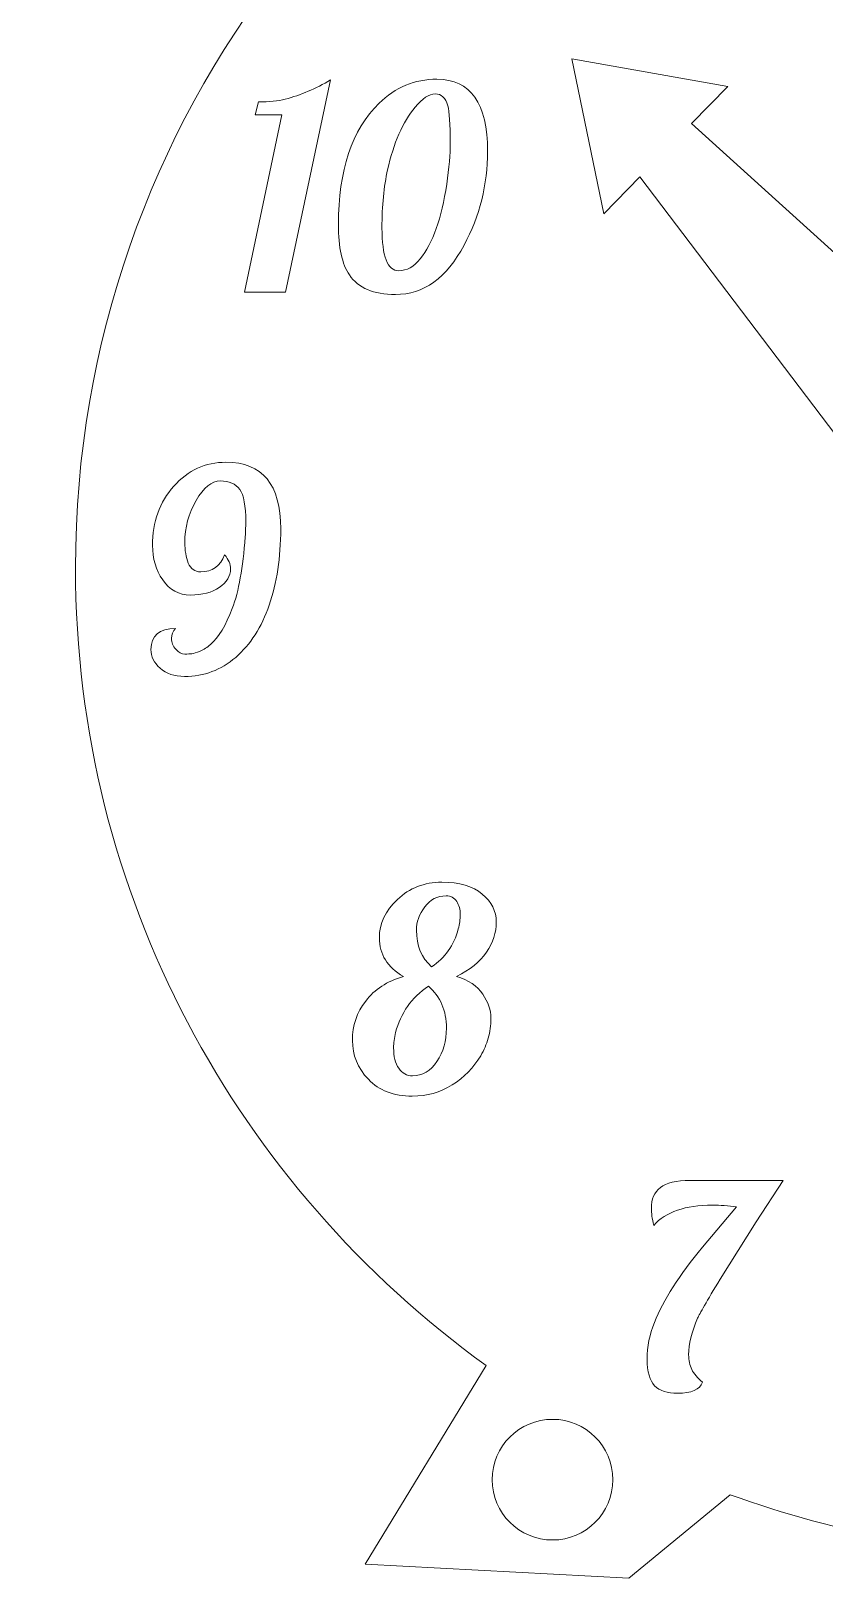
# Model space of a CAD drawing. Header units: centimetres. Extents: x -21.6 to 35.6, y -35.6 to 48.3.
# Drawn here: x -7.934 to -5.962, y 38.817 to 42.664 of the extents above; entities that cross this region are included whole.
import ezdxf

# ---------------------------------------------------------------- set-up
doc = ezdxf.new("R2010")
doc.units = ezdxf.units.CM
doc.header["$MEASUREMENT"] = 0
doc.layers.add('layer 1', color=7, linetype='Continuous')

msp = doc.modelspace()

# ---------------------------------------------------------------- linework, layer by layer
at = {"layer": 'layer 1', "color": 250, "lineweight": 9}
for points, knots in [([(-4.2878, 39.10147), (-4.60634, 38.95511), (-4.9615, 38.8734), (-5.33601, 38.8734), (-5.33601, 38.8734), (-5.63822, 38.8734), (-5.92784, 38.92662), (-6.19579, 39.02407), (-6.19579, 39.02407), (-6.19579, 39.02407), (-6.44726, 38.81673), (-6.44726, 38.81673), (-6.44726, 38.81673), (-6.44726, 38.81673), (-7.10286, 38.85142), (-7.10286, 38.85142), (-7.10286, 38.85142), (-7.10286, 38.85142), (-6.80204, 39.3451), (-6.80204, 39.3451), (-6.80204, 39.3451), (-7.42102, 39.79171), (-7.8231, 40.51387), (-7.8231, 41.32874), (-7.8231, 41.32874), (-7.8231, 41.88885), (-7.63312, 42.40516), (-7.31332, 42.81828), (-7.31332, 42.81828), (-7.63231, 42.7815), (-7.87423, 42.86239), (-7.90185, 43.05993), (-7.90185, 43.05993), (-7.93377, 43.2883), (-7.92235, 43.6366), (-7.70897, 43.87739), (-7.70897, 43.87739), (-7.82186, 43.88203), (-7.91201, 43.97731), (-7.91201, 44.09417), (-7.91201, 44.09417), (-7.91201, 44.21399), (-7.81724, 44.31113), (-7.70034, 44.31113), (-7.70034, 44.31113), (-7.58344, 44.31113), (-7.48867, 44.21399), (-7.48867, 44.09417), (-7.48867, 44.09417), (-7.48867, 44.07607), (-7.49084, 44.05848), (-7.49491, 44.04167), (-7.49491, 44.04167), (-7.24798, 44.17081), (-6.93498, 44.206), (-6.71491, 44.13278), (-6.71491, 44.13278), (-6.6961, 44.31031), (-6.66039, 44.46021), (-6.57004, 44.52914), (-6.57004, 44.52914), (-5.9595, 44.79169), (-4.91823, 44.77276), (-4.38948, 44.55295), (-4.38948, 44.55295), (-4.29169, 44.44989), (-4.24319, 44.32769), (-4.21613, 44.19809), (-4.21613, 44.19809), (-4.00068, 44.25974), (-3.70504, 44.28857), (-3.45952, 44.14723), (-3.45952, 44.14723), (-3.47771, 44.25875), (-3.40254, 44.36624), (-3.28807, 44.38977), (-3.28807, 44.38977), (-3.17071, 44.4139), (-3.05647, 44.34064), (-3.03293, 44.22613), (-3.03293, 44.22613), (-3.00938, 44.11163), (-3.08545, 43.99924), (-3.20281, 43.97511), (-3.20281, 43.97511), (-3.22054, 43.97146), (-3.23821, 43.97004), (-3.2555, 43.97065), (-3.2555, 43.97065), (-2.98279, 43.63661), (-2.89858, 43.10232), (-3.17406, 42.934), (-3.17406, 42.934), (-3.23774, 42.89509), (-3.31188, 42.87095), (-3.39166, 42.85992), (-3.39166, 42.85992), (-3.05199, 42.4401), (-2.84892, 41.90783), (-2.84892, 41.32874), (-2.84892, 41.32874), (-2.84892, 40.58334), (-3.18539, 39.91551), (-3.71653, 39.46522), (-3.71653, 39.46522), (-3.71653, 39.46522), (-3.37747, 38.90743), (-3.37747, 38.90743), (-3.37747, 38.90743), (-3.37747, 38.90743), (-4.03358, 38.88426), (-4.03358, 38.88426), (-4.03358, 38.88426), (-4.03358, 38.88426), (-4.2878, 39.10147), (-4.2878, 39.10147)], [0, 0, 0, 0, 0.0333333, 0.0333333, 0.0333333, 0.0333333, 0.0666667, 0.0666667, 0.0666667, 0.0666667, 0.1, 0.1, 0.1, 0.1, 0.1333333, 0.1333333, 0.1333333, 0.1333333, 0.1666667, 0.1666667, 0.1666667, 0.1666667, 0.2, 0.2, 0.2, 0.2, 0.2333333, 0.2333333, 0.2333333, 0.2333333, 0.2666667, 0.2666667, 0.2666667, 0.2666667, 0.3, 0.3, 0.3, 0.3, 0.3333333, 0.3333333, 0.3333333, 0.3333333, 0.3666667, 0.3666667, 0.3666667, 0.3666667, 0.4, 0.4, 0.4, 0.4, 0.4333333, 0.4333333, 0.4333333, 0.4333333, 0.4666667, 0.4666667, 0.4666667, 0.4666667, 0.5, 0.5, 0.5, 0.5, 0.5333333, 0.5333333, 0.5333333, 0.5333333, 0.5666667, 0.5666667, 0.5666667, 0.5666667, 0.6, 0.6, 0.6, 0.6, 0.6333333, 0.6333333, 0.6333333, 0.6333333, 0.6666667, 0.6666667, 0.6666667, 0.6666667, 0.7, 0.7, 0.7, 0.7, 0.7333333, 0.7333333, 0.7333333, 0.7333333, 0.7666667, 0.7666667, 0.7666667, 0.7666667, 0.8, 0.8, 0.8, 0.8, 0.8333333, 0.8333333, 0.8333333, 0.8333333, 0.8666667, 0.8666667, 0.8666667, 0.8666667, 0.9, 0.9, 0.9, 0.9, 0.9333333, 0.9333333, 0.9333333, 0.9333333, 1, 1, 1, 1]), ([(-5.64008, 41.27548), (-5.64258, 41.277), (-5.64465, 41.27878), (-5.6462, 41.28082), (-5.6462, 41.28082), (-5.6462, 41.28082), (-6.42034, 42.30071), (-6.42034, 42.30071), (-6.42034, 42.30071), (-6.42034, 42.30071), (-6.51007, 42.20878), (-6.51007, 42.20878), (-6.51007, 42.20878), (-6.51007, 42.20878), (-6.58951, 42.5947), (-6.58951, 42.5947), (-6.58951, 42.5947), (-6.58951, 42.5947), (-6.20195, 42.52575), (-6.20195, 42.52575), (-6.20195, 42.52575), (-6.20195, 42.52575), (-6.29167, 42.4338), (-6.29167, 42.4338), (-6.29167, 42.4338), (-6.29167, 42.4338), (-5.35281, 41.5837), (-5.35281, 41.5837)], [0, 0, 0, 0, 0.125, 0.125, 0.125, 0.125, 0.25, 0.25, 0.25, 0.25, 0.375, 0.375, 0.375, 0.375, 0.5, 0.5, 0.5, 0.5, 0.625, 0.625, 0.625, 0.625, 0.75, 0.75, 0.75, 0.75, 1, 1, 1, 1]), ([(-7.40278, 42.01458), (-7.40278, 42.01458), (-7.30977, 42.45485), (-7.30977, 42.45485), (-7.30977, 42.45485), (-7.30977, 42.45485), (-7.37656, 42.45485), (-7.37656, 42.45485), (-7.37656, 42.45485), (-7.37656, 42.45485), (-7.36833, 42.48731), (-7.36833, 42.48731), (-7.36833, 42.48731), (-7.34187, 42.48731), (-7.31964, 42.48954), (-7.30154, 42.49413), (-7.30154, 42.49413), (-7.26332, 42.504), (-7.22581, 42.52011), (-7.18888, 42.54234), (-7.18888, 42.54234), (-7.18888, 42.54234), (-7.30118, 42.01458), (-7.30118, 42.01458), (-7.30118, 42.01458), (-7.30118, 42.01458), (-7.40278, 42.01458), (-7.40278, 42.01458)], [0, 0, 0, 0, 0.125, 0.125, 0.125, 0.125, 0.25, 0.25, 0.25, 0.25, 0.375, 0.375, 0.375, 0.375, 0.5, 0.5, 0.5, 0.5, 0.625, 0.625, 0.625, 0.625, 0.75, 0.75, 0.75, 0.75, 1, 1, 1, 1]), ([(-6.92453, 42.54375), (-6.84069, 42.54375), (-6.79883, 42.48389), (-6.79883, 42.3643), (-6.79883, 42.3643), (-6.79883, 42.28163), (-6.81823, 42.20391), (-6.85704, 42.13135), (-6.85704, 42.13135), (-6.90066, 42.04939), (-6.95758, 42.00835), (-7.0279, 42.00835), (-7.0279, 42.00835), (-7.08211, 42.00835), (-7.12021, 42.02458), (-7.14232, 42.05691), (-7.14232, 42.05691), (-7.16043, 42.08408), (-7.16948, 42.12571), (-7.16948, 42.18203), (-7.16948, 42.18203), (-7.16948, 42.31703), (-7.13585, 42.41769), (-7.06859, 42.48378), (-7.06859, 42.48378), (-7.0279, 42.52376), (-6.97992, 42.54375), (-6.92453, 42.54375)], [0, 0, 0, 0, 0.125, 0.125, 0.125, 0.125, 0.25, 0.25, 0.25, 0.25, 0.375, 0.375, 0.375, 0.375, 0.5, 0.5, 0.5, 0.5, 0.625, 0.625, 0.625, 0.625, 0.75, 0.75, 0.75, 0.75, 1, 1, 1, 1]), ([(-7.06129, 42.17404), (-7.06129, 42.10313), (-7.04742, 42.06761), (-7.01967, 42.06761), (-7.01967, 42.06761), (-6.99944, 42.06761), (-6.98157, 42.07749), (-6.96593, 42.09725), (-6.96593, 42.09725), (-6.93488, 42.13582), (-6.91313, 42.19779), (-6.90043, 42.28293), (-6.90043, 42.28293), (-6.89443, 42.32338), (-6.89149, 42.35748), (-6.89149, 42.38523), (-6.89149, 42.38523), (-6.89149, 42.43215), (-6.89361, 42.46296), (-6.89772, 42.47766), (-6.89772, 42.47766), (-6.90348, 42.49742), (-6.91383, 42.5073), (-6.92888, 42.5073), (-6.92888, 42.5073), (-6.94394, 42.5073), (-6.96064, 42.49624), (-6.97898, 42.47413), (-6.97898, 42.47413), (-7.00979, 42.43698), (-7.03248, 42.385), (-7.04718, 42.31844), (-7.04718, 42.31844), (-7.05659, 42.27705), (-7.06129, 42.22895), (-7.06129, 42.17404)], [0, 0, 0, 0, 0.1, 0.1, 0.1, 0.1, 0.2, 0.2, 0.2, 0.2, 0.3, 0.3, 0.3, 0.3, 0.4, 0.4, 0.4, 0.4, 0.5, 0.5, 0.5, 0.5, 0.6, 0.6, 0.6, 0.6, 0.7, 0.7, 0.7, 0.7, 0.8, 0.8, 0.8, 0.8, 1, 1, 1, 1]), ([(-7.4524, 41.36112), (-7.44252, 41.34936), (-7.4377, 41.33772), (-7.4377, 41.32596), (-7.4377, 41.32596), (-7.4377, 41.30809), (-7.44699, 41.2928), (-7.46557, 41.28022), (-7.46557, 41.28022), (-7.48415, 41.26752), (-7.50802, 41.26117), (-7.53719, 41.26117), (-7.53719, 41.26117), (-7.56635, 41.26117), (-7.5894, 41.27363), (-7.60633, 41.29856), (-7.60633, 41.29856), (-7.62315, 41.32349), (-7.63161, 41.35218), (-7.63161, 41.38452), (-7.63161, 41.38452), (-7.63161, 41.44285), (-7.61397, 41.49188), (-7.5787, 41.53163), (-7.5787, 41.53163), (-7.54342, 41.57138), (-7.50026, 41.59125), (-7.44899, 41.59125), (-7.44899, 41.59125), (-7.35833, 41.59125), (-7.31294, 41.53598), (-7.31294, 41.42556), (-7.31294, 41.42556), (-7.31294, 41.3543), (-7.32246, 41.29127), (-7.34151, 41.23624), (-7.34151, 41.23624), (-7.36056, 41.1812), (-7.38831, 41.13793), (-7.42477, 41.10618), (-7.42477, 41.10618), (-7.4611, 41.07454), (-7.50355, 41.05867), (-7.552, 41.05867), (-7.552, 41.05867), (-7.57752, 41.05867), (-7.59775, 41.06549), (-7.6128, 41.07913), (-7.6128, 41.07913), (-7.62785, 41.09277), (-7.63538, 41.10829), (-7.63538, 41.12546), (-7.63538, 41.12546), (-7.63538, 41.16039), (-7.61503, 41.17779), (-7.57446, 41.17779), (-7.57446, 41.17779), (-7.58105, 41.17121), (-7.58446, 41.16286), (-7.58446, 41.15298), (-7.58446, 41.15298), (-7.58446, 41.1431), (-7.58081, 41.13428), (-7.57352, 41.12629), (-7.57352, 41.12629), (-7.56635, 41.11841), (-7.55894, 41.11441), (-7.5513, 41.11441), (-7.5513, 41.11441), (-7.54377, 41.11441), (-7.53789, 41.11464), (-7.53354, 41.11511), (-7.53354, 41.11511), (-7.52931, 41.11558), (-7.52249, 41.11782), (-7.51308, 41.1217), (-7.51308, 41.1217), (-7.50367, 41.12558), (-7.49521, 41.13099), (-7.48756, 41.13793), (-7.48756, 41.13793), (-7.46734, 41.1558), (-7.44934, 41.18579), (-7.43335, 41.22777), (-7.43335, 41.22777), (-7.41736, 41.26987), (-7.40666, 41.32913), (-7.40113, 41.40557), (-7.40113, 41.40557), (-7.40019, 41.42344), (-7.39972, 41.43579), (-7.39972, 41.44238), (-7.39972, 41.44238), (-7.39972, 41.48283), (-7.40478, 41.50999), (-7.41489, 41.52387), (-7.41489, 41.52387), (-7.425, 41.53775), (-7.44099, 41.54468), (-7.46275, 41.54468), (-7.46275, 41.54468), (-7.48462, 41.54468), (-7.50485, 41.52846), (-7.52343, 41.496), (-7.52343, 41.496), (-7.54201, 41.46354), (-7.5513, 41.42862), (-7.5513, 41.39146), (-7.5513, 41.39146), (-7.5513, 41.37217), (-7.54836, 41.35524), (-7.5426, 41.34066), (-7.5426, 41.34066), (-7.53672, 41.32608), (-7.52637, 41.31879), (-7.51167, 41.31879), (-7.51167, 41.31879), (-7.48298, 41.31879), (-7.46322, 41.3329), (-7.4524, 41.36112)], [0, 0, 0, 0, 0.0322581, 0.0322581, 0.0322581, 0.0322581, 0.0645161, 0.0645161, 0.0645161, 0.0645161, 0.0967742, 0.0967742, 0.0967742, 0.0967742, 0.1290323, 0.1290323, 0.1290323, 0.1290323, 0.1612903, 0.1612903, 0.1612903, 0.1612903, 0.1935484, 0.1935484, 0.1935484, 0.1935484, 0.2258065, 0.2258065, 0.2258065, 0.2258065, 0.2580645, 0.2580645, 0.2580645, 0.2580645, 0.2903226, 0.2903226, 0.2903226, 0.2903226, 0.3225806, 0.3225806, 0.3225806, 0.3225806, 0.3548387, 0.3548387, 0.3548387, 0.3548387, 0.3870968, 0.3870968, 0.3870968, 0.3870968, 0.4193548, 0.4193548, 0.4193548, 0.4193548, 0.4516129, 0.4516129, 0.4516129, 0.4516129, 0.483871, 0.483871, 0.483871, 0.483871, 0.516129, 0.516129, 0.516129, 0.516129, 0.5483871, 0.5483871, 0.5483871, 0.5483871, 0.5806452, 0.5806452, 0.5806452, 0.5806452, 0.6129032, 0.6129032, 0.6129032, 0.6129032, 0.6451613, 0.6451613, 0.6451613, 0.6451613, 0.6774194, 0.6774194, 0.6774194, 0.6774194, 0.7096774, 0.7096774, 0.7096774, 0.7096774, 0.7419355, 0.7419355, 0.7419355, 0.7419355, 0.7741935, 0.7741935, 0.7741935, 0.7741935, 0.8064516, 0.8064516, 0.8064516, 0.8064516, 0.8387097, 0.8387097, 0.8387097, 0.8387097, 0.8709677, 0.8709677, 0.8709677, 0.8709677, 0.9032258, 0.9032258, 0.9032258, 0.9032258, 0.9354839, 0.9354839, 0.9354839, 0.9354839, 1, 1, 1, 1]), ([(-7.00792, 40.31265), (-7.0479, 40.33581), (-7.06778, 40.36792), (-7.06778, 40.40872), (-7.06778, 40.40872), (-7.06778, 40.44388), (-7.05284, 40.47575), (-7.02286, 40.50421), (-7.02286, 40.50421), (-6.99287, 40.53267), (-6.95606, 40.54689), (-6.91244, 40.54689), (-6.91244, 40.54689), (-6.86881, 40.54689), (-6.83529, 40.53713), (-6.81201, 40.51761), (-6.81201, 40.51761), (-6.78873, 40.49809), (-6.77709, 40.47504), (-6.77709, 40.44859), (-6.77709, 40.44859), (-6.77709, 40.42201), (-6.7852, 40.39685), (-6.80154, 40.37297), (-6.80154, 40.37297), (-6.81789, 40.3491), (-6.84259, 40.32899), (-6.87598, 40.31265), (-6.87598, 40.31265), (-6.84611, 40.30348), (-6.82436, 40.28878), (-6.81083, 40.26855), (-6.81083, 40.26855), (-6.79731, 40.24832), (-6.79049, 40.2288), (-6.79049, 40.20975), (-6.79049, 40.20975), (-6.79049, 40.19082), (-6.79273, 40.17389), (-6.79708, 40.15895), (-6.79708, 40.15895), (-6.80143, 40.14402), (-6.80766, 40.12956), (-6.81566, 40.11556), (-6.81566, 40.11556), (-6.8333, 40.08569), (-6.85705, 40.06147), (-6.8868, 40.04289), (-6.8868, 40.04289), (-6.91655, 40.02431), (-6.94959, 40.01502), (-6.98581, 40.01502), (-6.98581, 40.01502), (-7.03226, 40.01502), (-7.0686, 40.0289), (-7.09506, 40.05688), (-7.09506, 40.05688), (-7.12152, 40.08475), (-7.13469, 40.11697), (-7.13469, 40.15366), (-7.13469, 40.15366), (-7.13469, 40.19023), (-7.12375, 40.22292), (-7.10176, 40.25162), (-7.10176, 40.25162), (-7.07989, 40.28043), (-7.04849, 40.30065), (-7.00792, 40.31265)], [0, 0, 0, 0, 0.0555556, 0.0555556, 0.0555556, 0.0555556, 0.1111111, 0.1111111, 0.1111111, 0.1111111, 0.1666667, 0.1666667, 0.1666667, 0.1666667, 0.2222222, 0.2222222, 0.2222222, 0.2222222, 0.2777778, 0.2777778, 0.2777778, 0.2777778, 0.3333333, 0.3333333, 0.3333333, 0.3333333, 0.3888889, 0.3888889, 0.3888889, 0.3888889, 0.4444444, 0.4444444, 0.4444444, 0.4444444, 0.5, 0.5, 0.5, 0.5, 0.5555556, 0.5555556, 0.5555556, 0.5555556, 0.6111111, 0.6111111, 0.6111111, 0.6111111, 0.6666667, 0.6666667, 0.6666667, 0.6666667, 0.7222222, 0.7222222, 0.7222222, 0.7222222, 0.7777778, 0.7777778, 0.7777778, 0.7777778, 0.8333333, 0.8333333, 0.8333333, 0.8333333, 0.8888889, 0.8888889, 0.8888889, 0.8888889, 1, 1, 1, 1]), ([(-6.93795, 40.33676), (-6.90467, 40.35839), (-6.88245, 40.38979), (-6.87151, 40.43118), (-6.87151, 40.43118), (-6.86822, 40.44259), (-6.86669, 40.45458), (-6.86669, 40.46681), (-6.86669, 40.46681), (-6.86669, 40.47916), (-6.86951, 40.48986), (-6.87539, 40.49915), (-6.87539, 40.49915), (-6.88127, 40.50844), (-6.89009, 40.51315), (-6.90173, 40.51315), (-6.90173, 40.51315), (-6.92384, 40.51315), (-6.9416, 40.50386), (-6.95512, 40.48539), (-6.95512, 40.48539), (-6.96876, 40.46693), (-6.97547, 40.44765), (-6.97547, 40.42765), (-6.97547, 40.42765), (-6.97547, 40.38885), (-6.963, 40.35863), (-6.93795, 40.33676)], [0, 0, 0, 0, 0.125, 0.125, 0.125, 0.125, 0.25, 0.25, 0.25, 0.25, 0.375, 0.375, 0.375, 0.375, 0.5, 0.5, 0.5, 0.5, 0.625, 0.625, 0.625, 0.625, 0.75, 0.75, 0.75, 0.75, 1, 1, 1, 1]), ([(-6.94583, 40.28854), (-6.98793, 40.25985), (-7.01498, 40.22151), (-7.02721, 40.17342), (-7.02721, 40.17342), (-7.03062, 40.15942), (-7.03238, 40.14684), (-7.03238, 40.13555), (-7.03238, 40.13555), (-7.03238, 40.1138), (-7.02803, 40.09663), (-7.01945, 40.08428), (-7.01945, 40.08428), (-7.01086, 40.07182), (-6.99945, 40.06558), (-6.98546, 40.06558), (-6.98546, 40.06558), (-6.96065, 40.06558), (-6.94042, 40.07746), (-6.92467, 40.10133), (-6.92467, 40.10133), (-6.90891, 40.12509), (-6.90103, 40.15272), (-6.90103, 40.18412), (-6.90103, 40.18412), (-6.90103, 40.22775), (-6.91596, 40.26255), (-6.94583, 40.28854)], [0, 0, 0, 0, 0.125, 0.125, 0.125, 0.125, 0.25, 0.25, 0.25, 0.25, 0.375, 0.375, 0.375, 0.375, 0.5, 0.5, 0.5, 0.5, 0.625, 0.625, 0.625, 0.625, 0.75, 0.75, 0.75, 0.75, 1, 1, 1, 1]), ([(-6.26454, 39.30366), (-6.27136, 39.28531), (-6.29194, 39.27614), (-6.32616, 39.27614), (-6.32616, 39.27614), (-6.35215, 39.27614), (-6.37132, 39.28249), (-6.38355, 39.29507), (-6.38355, 39.29507), (-6.39589, 39.30777), (-6.40201, 39.32964), (-6.40201, 39.36092), (-6.40201, 39.36092), (-6.40201, 39.39209), (-6.39601, 39.42266), (-6.38402, 39.45253), (-6.38402, 39.45253), (-6.36156, 39.50768), (-6.32169, 39.56989), (-6.26454, 39.63927), (-6.26454, 39.63927), (-6.26454, 39.63927), (-6.17976, 39.73981), (-6.17976, 39.73981), (-6.17976, 39.73981), (-6.20045, 39.74263), (-6.22044, 39.74404), (-6.23973, 39.74404), (-6.23973, 39.74404), (-6.30746, 39.74404), (-6.35615, 39.72723), (-6.38578, 39.69371), (-6.38578, 39.69371), (-6.38966, 39.71065), (-6.39166, 39.72476), (-6.39166, 39.73569), (-6.39166, 39.73569), (-6.39166, 39.75898), (-6.38413, 39.77626), (-6.3692, 39.78791), (-6.3692, 39.78791), (-6.35427, 39.79955), (-6.32981, 39.80531), (-6.29559, 39.80531), (-6.29559, 39.80531), (-6.29559, 39.80531), (-6.06405, 39.80531), (-6.06405, 39.80531), (-6.06405, 39.80531), (-6.06405, 39.80531), (-6.13119, 39.70265), (-6.13119, 39.70265), (-6.13119, 39.70265), (-6.13119, 39.70265), (-6.2208, 39.56001), (-6.2208, 39.56001), (-6.2208, 39.56001), (-6.25361, 39.50509), (-6.27219, 39.47287), (-6.27654, 39.46323), (-6.27654, 39.46323), (-6.29147, 39.42854), (-6.299, 39.3982), (-6.299, 39.37221), (-6.299, 39.37221), (-6.299, 39.35798), (-6.29641, 39.34576), (-6.29124, 39.33541), (-6.29124, 39.33541), (-6.28606, 39.32506), (-6.27712, 39.31448), (-6.26454, 39.30366)], [0, 0, 0, 0, 0.0526316, 0.0526316, 0.0526316, 0.0526316, 0.1052632, 0.1052632, 0.1052632, 0.1052632, 0.1578947, 0.1578947, 0.1578947, 0.1578947, 0.2105263, 0.2105263, 0.2105263, 0.2105263, 0.2631579, 0.2631579, 0.2631579, 0.2631579, 0.3157895, 0.3157895, 0.3157895, 0.3157895, 0.3684211, 0.3684211, 0.3684211, 0.3684211, 0.4210526, 0.4210526, 0.4210526, 0.4210526, 0.4736842, 0.4736842, 0.4736842, 0.4736842, 0.5263158, 0.5263158, 0.5263158, 0.5263158, 0.5789474, 0.5789474, 0.5789474, 0.5789474, 0.6315789, 0.6315789, 0.6315789, 0.6315789, 0.6842105, 0.6842105, 0.6842105, 0.6842105, 0.7368421, 0.7368421, 0.7368421, 0.7368421, 0.7894737, 0.7894737, 0.7894737, 0.7894737, 0.8421053, 0.8421053, 0.8421053, 0.8421053, 0.8947368, 0.8947368, 0.8947368, 0.8947368, 1, 1, 1, 1]), ([(-6.63727, 39.21138), (-6.7201, 39.21138), (-6.78725, 39.14422), (-6.78725, 39.06138), (-6.78725, 39.06138), (-6.78726, 38.97854), (-6.7201, 38.91138), (-6.63727, 38.91138), (-6.63727, 38.91138), (-6.55443, 38.91138), (-6.48728, 38.97854), (-6.48728, 39.06138), (-6.48728, 39.06138), (-6.48727, 39.14422), (-6.55443, 39.21138), (-6.63727, 39.21138)], [0, 0, 0, 0, 0.2, 0.2, 0.2, 0.2, 0.4, 0.4, 0.4, 0.4, 0.6, 0.6, 0.6, 0.6, 1, 1, 1, 1]), ([(-6.63727, 39.21138), (-6.7201, 39.21138), (-6.78725, 39.14422), (-6.78725, 39.06138), (-6.78725, 39.06138), (-6.78726, 38.97854), (-6.7201, 38.91138), (-6.63727, 38.91138), (-6.63727, 38.91138), (-6.55443, 38.91138), (-6.48728, 38.97854), (-6.48728, 39.06138), (-6.48728, 39.06138), (-6.48727, 39.14422), (-6.55443, 39.21138), (-6.63727, 39.21138)], [0, 0, 0, 0, 0.2, 0.2, 0.2, 0.2, 0.4, 0.4, 0.4, 0.4, 0.6, 0.6, 0.6, 0.6, 1, 1, 1, 1]), ([(-6.63727, 39.21138), (-6.7201, 39.21138), (-6.78725, 39.14422), (-6.78725, 39.06138), (-6.78725, 39.06138), (-6.78726, 38.97854), (-6.7201, 38.91138), (-6.63727, 38.91138), (-6.63727, 38.91138), (-6.55443, 38.91138), (-6.48728, 38.97854), (-6.48728, 39.06138), (-6.48728, 39.06138), (-6.48727, 39.14422), (-6.55443, 39.21138), (-6.63727, 39.21138)], [0, 0, 0, 0, 0.2, 0.2, 0.2, 0.2, 0.4, 0.4, 0.4, 0.4, 0.6, 0.6, 0.6, 0.6, 1, 1, 1, 1]), ([(-6.63727, 39.21138), (-6.7201, 39.21138), (-6.78725, 39.14422), (-6.78725, 39.06138), (-6.78725, 39.06138), (-6.78726, 38.97854), (-6.7201, 38.91138), (-6.63727, 38.91138), (-6.63727, 38.91138), (-6.55443, 38.91138), (-6.48728, 38.97854), (-6.48728, 39.06138), (-6.48728, 39.06138), (-6.48727, 39.14422), (-6.55443, 39.21138), (-6.63727, 39.21138)], [0, 0, 0, 0, 0.2, 0.2, 0.2, 0.2, 0.4, 0.4, 0.4, 0.4, 0.6, 0.6, 0.6, 0.6, 1, 1, 1, 1]), ([(-6.63727, 39.21138), (-6.7201, 39.21138), (-6.78725, 39.14422), (-6.78725, 39.06138), (-6.78725, 39.06138), (-6.78726, 38.97854), (-6.7201, 38.91138), (-6.63727, 38.91138), (-6.63727, 38.91138), (-6.55443, 38.91138), (-6.48728, 38.97854), (-6.48728, 39.06138), (-6.48728, 39.06138), (-6.48727, 39.14422), (-6.55443, 39.21138), (-6.63727, 39.21138)], [0, 0, 0, 0, 0.2, 0.2, 0.2, 0.2, 0.4, 0.4, 0.4, 0.4, 0.6, 0.6, 0.6, 0.6, 1, 1, 1, 1]), ([(-6.63727, 39.21138), (-6.7201, 39.21138), (-6.78725, 39.14422), (-6.78725, 39.06138), (-6.78725, 39.06138), (-6.78726, 38.97854), (-6.7201, 38.91138), (-6.63727, 38.91138), (-6.63727, 38.91138), (-6.55443, 38.91138), (-6.48728, 38.97854), (-6.48728, 39.06138), (-6.48728, 39.06138), (-6.48727, 39.14422), (-6.55443, 39.21138), (-6.63727, 39.21138)], [0, 0, 0, 0, 0.2, 0.2, 0.2, 0.2, 0.4, 0.4, 0.4, 0.4, 0.6, 0.6, 0.6, 0.6, 1, 1, 1, 1]), ([(-6.63727, 39.21138), (-6.7201, 39.21138), (-6.78725, 39.14422), (-6.78725, 39.06138), (-6.78725, 39.06138), (-6.78726, 38.97854), (-6.7201, 38.91138), (-6.63727, 38.91138), (-6.63727, 38.91138), (-6.55443, 38.91138), (-6.48728, 38.97854), (-6.48728, 39.06138), (-6.48728, 39.06138), (-6.48727, 39.14422), (-6.55443, 39.21138), (-6.63727, 39.21138)], [0, 0, 0, 0, 0.2, 0.2, 0.2, 0.2, 0.4, 0.4, 0.4, 0.4, 0.6, 0.6, 0.6, 0.6, 1, 1, 1, 1]), ([(-6.63727, 39.21138), (-6.7201, 39.21138), (-6.78725, 39.14422), (-6.78725, 39.06138), (-6.78725, 39.06138), (-6.78726, 38.97854), (-6.7201, 38.91138), (-6.63727, 38.91138), (-6.63727, 38.91138), (-6.55443, 38.91138), (-6.48728, 38.97854), (-6.48728, 39.06138), (-6.48728, 39.06138), (-6.48727, 39.14422), (-6.55443, 39.21138), (-6.63727, 39.21138)], [0, 0, 0, 0, 0.2, 0.2, 0.2, 0.2, 0.4, 0.4, 0.4, 0.4, 0.6, 0.6, 0.6, 0.6, 1, 1, 1, 1]), ([(-6.63727, 39.21138), (-6.7201, 39.21138), (-6.78725, 39.14422), (-6.78725, 39.06138), (-6.78725, 39.06138), (-6.78726, 38.97854), (-6.7201, 38.91138), (-6.63727, 38.91138), (-6.63727, 38.91138), (-6.55443, 38.91138), (-6.48728, 38.97854), (-6.48728, 39.06138), (-6.48728, 39.06138), (-6.48727, 39.14422), (-6.55443, 39.21138), (-6.63727, 39.21138)], [0, 0, 0, 0, 0.2, 0.2, 0.2, 0.2, 0.4, 0.4, 0.4, 0.4, 0.6, 0.6, 0.6, 0.6, 1, 1, 1, 1]), ([(-6.63727, 39.21138), (-6.7201, 39.21138), (-6.78725, 39.14422), (-6.78725, 39.06138), (-6.78725, 39.06138), (-6.78726, 38.97854), (-6.7201, 38.91138), (-6.63727, 38.91138), (-6.63727, 38.91138), (-6.55443, 38.91138), (-6.48728, 38.97854), (-6.48728, 39.06138), (-6.48728, 39.06138), (-6.48727, 39.14422), (-6.55443, 39.21138), (-6.63727, 39.21138)], [0, 0, 0, 0, 0.2, 0.2, 0.2, 0.2, 0.4, 0.4, 0.4, 0.4, 0.6, 0.6, 0.6, 0.6, 1, 1, 1, 1]), ([(-6.63727, 39.21138), (-6.7201, 39.21138), (-6.78725, 39.14422), (-6.78725, 39.06138), (-6.78725, 39.06138), (-6.78726, 38.97854), (-6.7201, 38.91138), (-6.63727, 38.91138), (-6.63727, 38.91138), (-6.55443, 38.91138), (-6.48728, 38.97854), (-6.48728, 39.06138), (-6.48728, 39.06138), (-6.48727, 39.14422), (-6.55443, 39.21138), (-6.63727, 39.21138)], [0, 0, 0, 0, 0.2, 0.2, 0.2, 0.2, 0.4, 0.4, 0.4, 0.4, 0.6, 0.6, 0.6, 0.6, 1, 1, 1, 1]), ([(-6.63727, 39.21138), (-6.7201, 39.21138), (-6.78725, 39.14422), (-6.78725, 39.06138), (-6.78725, 39.06138), (-6.78726, 38.97854), (-6.7201, 38.91138), (-6.63727, 38.91138), (-6.63727, 38.91138), (-6.55443, 38.91138), (-6.48728, 38.97854), (-6.48728, 39.06138), (-6.48728, 39.06138), (-6.48727, 39.14422), (-6.55443, 39.21138), (-6.63727, 39.21138)], [0, 0, 0, 0, 0.2, 0.2, 0.2, 0.2, 0.4, 0.4, 0.4, 0.4, 0.6, 0.6, 0.6, 0.6, 1, 1, 1, 1]), ([(-6.63727, 39.21138), (-6.7201, 39.21138), (-6.78725, 39.14422), (-6.78725, 39.06138), (-6.78725, 39.06138), (-6.78726, 38.97854), (-6.7201, 38.91138), (-6.63727, 38.91138), (-6.63727, 38.91138), (-6.55443, 38.91138), (-6.48728, 38.97854), (-6.48728, 39.06138), (-6.48728, 39.06138), (-6.48727, 39.14422), (-6.55443, 39.21138), (-6.63727, 39.21138)], [0, 0, 0, 0, 0.2, 0.2, 0.2, 0.2, 0.4, 0.4, 0.4, 0.4, 0.6, 0.6, 0.6, 0.6, 1, 1, 1, 1]), ([(-6.63727, 39.21138), (-6.7201, 39.21138), (-6.78725, 39.14422), (-6.78725, 39.06138), (-6.78725, 39.06138), (-6.78726, 38.97854), (-6.7201, 38.91138), (-6.63727, 38.91138), (-6.63727, 38.91138), (-6.55443, 38.91138), (-6.48728, 38.97854), (-6.48728, 39.06138), (-6.48728, 39.06138), (-6.48727, 39.14422), (-6.55443, 39.21138), (-6.63727, 39.21138)], [0, 0, 0, 0, 0.2, 0.2, 0.2, 0.2, 0.4, 0.4, 0.4, 0.4, 0.6, 0.6, 0.6, 0.6, 1, 1, 1, 1]), ([(-6.63727, 39.21138), (-6.7201, 39.21138), (-6.78725, 39.14422), (-6.78725, 39.06138), (-6.78725, 39.06138), (-6.78726, 38.97854), (-6.7201, 38.91138), (-6.63727, 38.91138), (-6.63727, 38.91138), (-6.55443, 38.91138), (-6.48728, 38.97854), (-6.48728, 39.06138), (-6.48728, 39.06138), (-6.48727, 39.14422), (-6.55443, 39.21138), (-6.63727, 39.21138)], [0, 0, 0, 0, 0.2, 0.2, 0.2, 0.2, 0.4, 0.4, 0.4, 0.4, 0.6, 0.6, 0.6, 0.6, 1, 1, 1, 1]), ([(-6.63727, 39.21138), (-6.7201, 39.21138), (-6.78725, 39.14422), (-6.78725, 39.06138), (-6.78725, 39.06138), (-6.78726, 38.97854), (-6.7201, 38.91138), (-6.63727, 38.91138), (-6.63727, 38.91138), (-6.55443, 38.91138), (-6.48728, 38.97854), (-6.48728, 39.06138), (-6.48728, 39.06138), (-6.48727, 39.14422), (-6.55443, 39.21138), (-6.63727, 39.21138)], [0, 0, 0, 0, 0.2, 0.2, 0.2, 0.2, 0.4, 0.4, 0.4, 0.4, 0.6, 0.6, 0.6, 0.6, 1, 1, 1, 1]), ([(-6.63727, 39.21138), (-6.7201, 39.21138), (-6.78725, 39.14422), (-6.78725, 39.06138), (-6.78725, 39.06138), (-6.78726, 38.97854), (-6.7201, 38.91138), (-6.63727, 38.91138), (-6.63727, 38.91138), (-6.55443, 38.91138), (-6.48728, 38.97854), (-6.48728, 39.06138), (-6.48728, 39.06138), (-6.48727, 39.14422), (-6.55443, 39.21138), (-6.63727, 39.21138)], [0, 0, 0, 0, 0.2, 0.2, 0.2, 0.2, 0.4, 0.4, 0.4, 0.4, 0.6, 0.6, 0.6, 0.6, 1, 1, 1, 1]), ([(-6.63727, 39.21138), (-6.7201, 39.21138), (-6.78725, 39.14422), (-6.78725, 39.06138), (-6.78725, 39.06138), (-6.78726, 38.97854), (-6.7201, 38.91138), (-6.63727, 38.91138), (-6.63727, 38.91138), (-6.55443, 38.91138), (-6.48728, 38.97854), (-6.48728, 39.06138), (-6.48728, 39.06138), (-6.48727, 39.14422), (-6.55443, 39.21138), (-6.63727, 39.21138)], [0, 0, 0, 0, 0.2, 0.2, 0.2, 0.2, 0.4, 0.4, 0.4, 0.4, 0.6, 0.6, 0.6, 0.6, 1, 1, 1, 1]), ([(-6.63727, 39.21138), (-6.7201, 39.21138), (-6.78725, 39.14422), (-6.78725, 39.06138), (-6.78725, 39.06138), (-6.78726, 38.97854), (-6.7201, 38.91138), (-6.63727, 38.91138), (-6.63727, 38.91138), (-6.55443, 38.91138), (-6.48728, 38.97854), (-6.48728, 39.06138), (-6.48728, 39.06138), (-6.48727, 39.14422), (-6.55443, 39.21138), (-6.63727, 39.21138)], [0, 0, 0, 0, 0.2, 0.2, 0.2, 0.2, 0.4, 0.4, 0.4, 0.4, 0.6, 0.6, 0.6, 0.6, 1, 1, 1, 1]), ([(-6.63727, 39.21138), (-6.7201, 39.21138), (-6.78725, 39.14422), (-6.78725, 39.06138), (-6.78725, 39.06138), (-6.78726, 38.97854), (-6.7201, 38.91138), (-6.63727, 38.91138), (-6.63727, 38.91138), (-6.55443, 38.91138), (-6.48728, 38.97854), (-6.48728, 39.06138), (-6.48728, 39.06138), (-6.48727, 39.14422), (-6.55443, 39.21138), (-6.63727, 39.21138)], [0, 0, 0, 0, 0.2, 0.2, 0.2, 0.2, 0.4, 0.4, 0.4, 0.4, 0.6, 0.6, 0.6, 0.6, 1, 1, 1, 1]), ([(-6.63727, 39.21138), (-6.7201, 39.21138), (-6.78725, 39.14422), (-6.78725, 39.06138), (-6.78725, 39.06138), (-6.78726, 38.97854), (-6.7201, 38.91138), (-6.63727, 38.91138), (-6.63727, 38.91138), (-6.55443, 38.91138), (-6.48728, 38.97854), (-6.48728, 39.06138), (-6.48728, 39.06138), (-6.48727, 39.14422), (-6.55443, 39.21138), (-6.63727, 39.21138)], [0, 0, 0, 0, 0.2, 0.2, 0.2, 0.2, 0.4, 0.4, 0.4, 0.4, 0.6, 0.6, 0.6, 0.6, 1, 1, 1, 1])]:
    msp.add_open_spline(points, degree=3, knots=knots, dxfattribs=at)
for points in [[(-6.63727, 39.21138), (-6.63727, 39.21138), (-6.63727, 39.21138), (-6.63727, 39.21138)], [(-6.63727, 39.21138), (-6.63727, 39.21138), (-6.63727, 39.21138), (-6.63727, 39.21138)], [(-6.78725, 39.06138), (-6.78725, 39.06138), (-6.78725, 39.06138), (-6.78725, 39.06138)], [(-6.48728, 39.06138), (-6.48728, 39.06138), (-6.48728, 39.06138), (-6.48728, 39.06138)], [(-6.63727, 38.91138), (-6.63727, 38.91138), (-6.63727, 38.91138), (-6.63727, 38.91138)]]:
    msp.add_open_spline(points, degree=3, dxfattribs=at)

doc.saveas('drawing.dxf')
